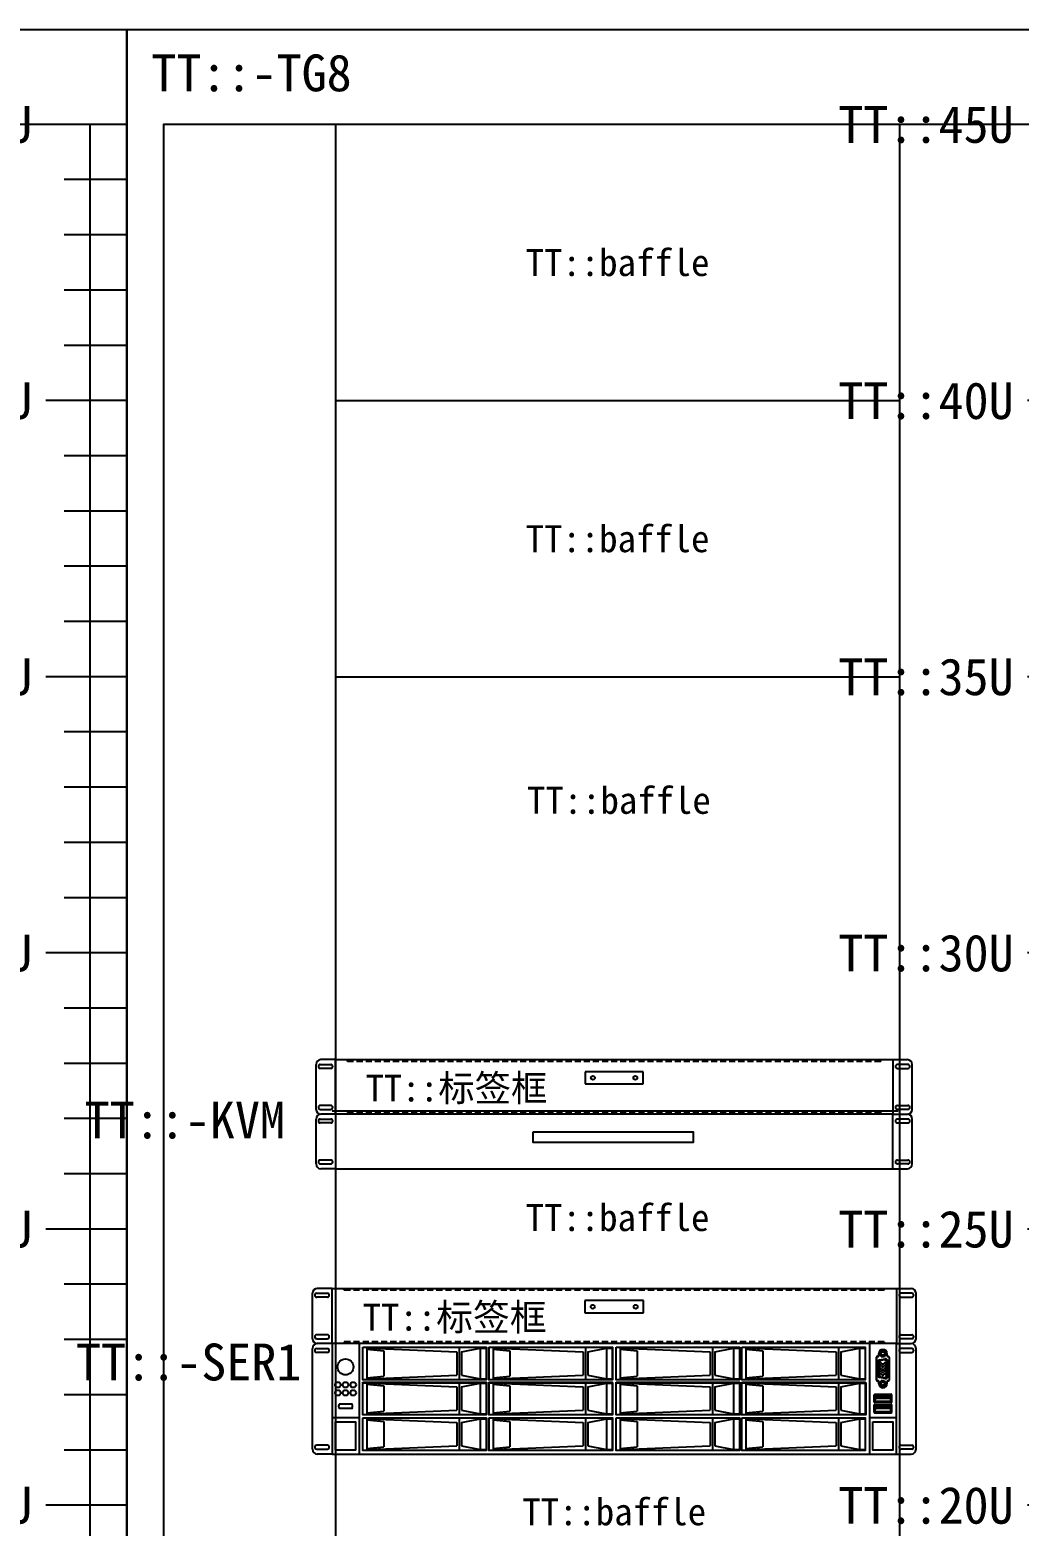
# Model space of a CAD drawing. Header units: millimetres. Extents: x 21 to 525, y 64 to 363.
# Drawn here: x 282.5 to 334.7, y 207.4 to 286.4 of the extents above; entities that cross this region are included whole.
import ezdxf
from ezdxf.enums import TextEntityAlignment as Align

# ---------------------------------------------------------------- set-up
doc = ezdxf.new("R2010")
doc.units = ezdxf.units.MM
doc.linetypes.add('DASHED', pattern=[0.75, 0.5, -0.25])
doc.layers.add('可编辑文字', color=7, linetype='Continuous')
doc.styles.get("Standard").update_dxf_attribs({"font": 'SimSun.ttf'})

# ---------------------------------------------------------------- blocks, each defined once
blk = doc.blocks.new('TG8前视素体')
at = {"layer": '可编辑文字', "color": 1, "ltscale": 40}
for p, q in [((-0.1, 212.3), (-6.6, 212.3)), ((-0.1, 207.8), (-5.1, 207.8)), ((-0.1, 203.3), (-5.1, 203.3)), ((-0.1, 198.8), (-5.1, 198.8)), ((-0.1, 194.3), (-5.1, 194.3)), ((-0.1, 189.8), (-6.6, 189.8)), ((-0.1, 185.3), (-5.1, 185.3)), ((-0.1, 180.8), (-5.1, 180.8)), ((-0.1, 176.3), (-5.1, 176.3)), ((-0.1, 171.8), (-5.1, 171.8)), ((-0.1, 167.3), (-6.6, 167.3)), ((-0.1, 162.8), (-5.1, 162.8)), ((-0.1, 158.3), (-5.1, 158.3)), ((-0.1, 153.8), (-5.1, 153.8)), ((-0.1, 149.3), (-5.1, 149.3)), ((-0.1, 144.8), (-6.6, 144.8)), ((-0.1, 140.3), (-5.1, 140.3)), ((-0.1, 135.8), (-5.1, 135.8)), ((-0.1, 131.3), (-5.1, 131.3)), ((-0.1, 126.8), (-5.1, 126.8)), ((-0.1, 122.3), (-6.6, 122.3)), ((-0.1, 117.8), (-5.1, 117.8)), ((-0.1, 113.3), (-5.1, 113.3)), ((-0.1, 108.8), (-5.1, 108.8)), ((-0.1, 104.3), (-5.1, 104.3)), ((-0.1, 99.8), (-6.6, 99.8))]:
    blk.add_line(p, q, dxfattribs=at)
at = {"layer": '可编辑文字', "color": 0, "ltscale": 40}
for points in [[(0, 0), (80, 0), (80, 220), (0, 220)], [(3, 9.8), (77, 9.8), (77, 212.3), (3, 212.3)], [(17, 9.8), (63, 9.8), (63, 212.3), (17, 212.3)]]:
    blk.add_lwpolyline(points, close=True, dxfattribs=at)
at = {"layer": '可编辑文字', "color": 5}
blk.add_text('TT::-TG8', height=3, dxfattribs=at).set_placement((2, 218), align=Align.TOP_LEFT)
at = {"layer": '可编辑文字', "color": 1}
for s, p in [('TT::45U', (-7.72, 212.3)), ('TT::40U', (-7.72, 189.8)), ('TT::35U', (-7.72, 167.3)), ('TT::30U', (-7.72, 144.8)), ('TT::25U', (-7.72, 122.3)), ('TT::20U', (-7.72, 99.8))]:
    blk.add_text(s, height=3, dxfattribs=at).set_placement(p, align=Align.MIDDLE_RIGHT)
blk = doc.blocks.new('5280前面板')
at = {"layer": '可编辑文字'}
for p, q in [((-1.6, 0.4), (-1.6, 8.6)), ((-1.25, 8.6), (-0.38, 8.6)), ((0, 9), (-1.2, 9)), ((2.2, 9), (2.2, 0)), ((43.8, 9), (43.8, 0)), ((46, 9), (47.2, 9)), ((47.25, 8.6), (46.38, 8.6)), ((47.6, 0.4), (47.6, 8.6)), ((-0.38, 8.28), (-1.25, 8.28)), ((44.38, 6.01), (44.38, 7.9)), ((44.4, 6.01), (44.4, 7.9)), ((44.45, 7.97), (44.53, 7.97)), ((44.45, 7.95), (44.53, 7.95)), ((44.51, 6.4), (44.51, 7.52)), ((44.57, 8), (44.57, 8.19)), ((44.58, 8), (44.58, 8.19)), ((44.6, 7.46), (44.6, 6.45)), ((44.76, 8.42), (44.63, 8.19)), ((44.63, 8.19), (44.76, 7.95)), ((44.65, 7.68), (45.09, 7.76)), ((45.02, 7.67), (44.73, 7.61)), ((45.04, 8.42), (44.76, 8.42)), ((44.76, 7.95), (45.04, 7.95)), ((45.17, 8.19), (45.04, 8.42)), ((45.04, 7.95), (45.17, 8.19)), ((45.2, 6.4), (45.2, 7.51)), ((45.22, 8.19), (45.22, 8)), ((45.23, 8.19), (45.23, 8)), ((45.27, 7.97), (45.35, 7.97)), ((45.27, 7.95), (45.35, 7.95)), ((45.29, 7.59), (45.29, 6.32)), ((45.4, 7.9), (45.4, 6.01)), ((45.42, 7.9), (45.42, 6.01)), ((46.38, 8.28), (47.25, 8.28)), ((45.09, 6.16), (44.65, 6.23)), ((44.73, 6.3), (45.02, 6.25)), ((44.24, 4.88), (45.56, 4.88)), ((44.53, 5.96), (44.45, 5.96)), ((44.53, 5.95), (44.45, 5.95)), ((44.57, 5.73), (44.57, 5.91)), ((44.58, 5.73), (44.58, 5.91)), ((44.76, 5.96), (44.63, 5.73)), ((44.63, 5.73), (44.76, 5.49)), ((45.04, 5.96), (44.76, 5.96)), ((44.76, 5.49), (45.04, 5.49)), ((45.17, 5.73), (45.04, 5.96)), ((45.04, 5.49), (45.17, 5.73)), ((45.22, 5.91), (45.22, 5.73)), ((45.23, 5.91), (45.23, 5.73)), ((45.35, 5.96), (45.27, 5.96)), ((45.35, 5.95), (45.27, 5.95)), ((1.63, 4.07), (0.57, 4.07)), ((1.63, 3.71), (0.57, 3.71)), ((44.2, 4.23), (44.2, 4.83)), ((44.2, 3.39), (44.2, 4)), ((44.21, 4.23), (44.21, 4.83)), ((44.28, 4.72), (44.21, 4.72)), ((44.21, 3.4), (44.21, 4)), ((44.23, 4.72), (44.23, 4.24)), ((44.23, 4.24), (45.57, 4.24)), ((45.57, 3.99), (44.23, 3.99)), ((44.23, 3.99), (44.23, 3.51)), ((44.24, 4.86), (45.56, 4.86)), ((45.56, 4.21), (44.24, 4.21)), ((45.56, 4.19), (44.24, 4.19)), ((44.24, 4.04), (45.56, 4.04)), ((44.24, 4.03), (45.56, 4.03)), ((44.26, 4.75), (44.26, 4.72)), ((44.28, 4.28), (44.28, 4.75)), ((45.52, 4.28), (44.28, 4.28)), ((44.28, 3.95), (45.52, 3.95)), ((44.28, 3.49), (44.28, 3.95)), ((44.35, 4.82), (44.32, 4.82)), ((44.32, 4.79), (45.48, 4.79)), ((44.35, 4.86), (44.35, 4.79)), ((44.35, 4.55), (44.35, 4.65)), ((44.35, 3.71), (44.35, 3.82)), ((45.43, 4.53), (44.37, 4.53)), ((45.43, 3.7), (44.37, 3.7)), ((45.4, 4.68), (44.4, 4.68)), ((44.4, 4.68), (44.4, 4.57)), ((44.4, 4.57), (45.4, 4.57)), ((45.4, 3.84), (44.4, 3.84)), ((44.4, 3.84), (44.4, 3.74)), ((44.4, 3.74), (45.4, 3.74)), ((44.42, 4.72), (45.38, 4.72)), ((44.42, 3.88), (45.38, 3.88)), ((45.4, 4.57), (45.4, 4.68)), ((45.4, 3.74), (45.4, 3.84)), ((45.45, 4.79), (45.45, 4.86)), ((45.48, 4.82), (45.45, 4.82)), ((45.45, 4.65), (45.45, 4.55)), ((45.45, 3.82), (45.45, 3.71)), ((45.51, 4.75), (45.51, 4.28)), ((45.59, 4.72), (45.51, 4.72)), ((45.51, 3.95), (45.51, 3.49)), ((45.54, 4.72), (45.54, 4.75)), ((45.57, 4.24), (45.57, 4.72)), ((45.57, 3.51), (45.57, 3.99)), ((45.59, 4.83), (45.59, 4.23)), ((45.59, 4), (45.59, 3.4)), ((45.6, 4.83), (45.6, 4.23)), ((45.6, 4), (45.6, 3.39)), ((2.2, 2.95), (0, 2.95)), ((46, 2.95), (43.8, 2.95)), ((44.21, 3.51), (44.28, 3.51)), ((45.56, 3.37), (44.24, 3.37)), ((45.56, 3.34), (44.24, 3.34)), ((44.26, 3.51), (44.26, 3.49)), ((45.48, 3.45), (44.32, 3.45)), ((44.32, 3.42), (44.35, 3.42)), ((44.35, 3.45), (44.35, 3.38)), ((45.45, 3.38), (45.45, 3.45)), ((45.45, 3.42), (45.48, 3.42)), ((45.51, 3.51), (45.59, 3.51)), ((45.54, 3.49), (45.54, 3.51)), ((-0.38, 0.72), (-1.25, 0.72)), ((-1.25, 0.4), (-0.38, 0.4)), ((0, 0), (-1.2, 0)), ((46, 0), (47.2, 0)), ((46.38, 0.72), (47.25, 0.72)), ((47.25, 0.4), (46.38, 0.4))]:
    blk.add_line(p, q, dxfattribs=at)
for points in [[(0, 0), (46, 0), (46, 9), (0, 9)], [(2.5, 8.7), (12.55, 8.7), (12.55, 6.05), (2.5, 6.05)], [(12.8, 8.7), (22.85, 8.7), (22.85, 6.05), (12.8, 6.05)], [(23.15, 8.7), (33.2, 8.7), (33.2, 6.05), (23.15, 6.05)], [(33.4, 8.7), (43.45, 8.7), (43.45, 6.05), (33.4, 6.05)], [(2.5, 5.8), (12.55, 5.8), (12.55, 3.2), (2.5, 3.2)], [(12.8, 5.8), (22.85, 5.8), (22.85, 3.2), (12.8, 3.2)], [(23.15, 5.8), (33.2, 5.8), (33.2, 3.2), (23.15, 3.2)], [(33.35, 5.8), (43.5, 5.8), (43.5, 3.2), (33.35, 3.2)], [(0.28, 2.62), (1.92, 2.62), (1.92, 0.32), (0.28, 0.32)], [(2.5, 2.95), (12.55, 2.95), (12.55, 0.3), (2.5, 0.3)], [(12.8, 2.95), (22.85, 2.95), (22.85, 0.3), (12.8, 0.3)], [(23.15, 2.95), (33.2, 2.95), (33.2, 0.3), (23.15, 0.3)], [(33.4, 2.95), (43.45, 2.95), (43.45, 0.3), (33.4, 0.3)], [(44.08, 2.62), (45.72, 2.62), (45.72, 0.32), (44.08, 0.32)]]:
    blk.add_lwpolyline(points, close=True, dxfattribs=at)
for centre, radius in [((1.1, 7.1), 0.647), ((44.71, 7.43), 0.0418), ((44.9, 8.19), 0.143), ((44.9, 7.32), 0.0418), ((45.09, 7.43), 0.0418), ((44.71, 7.21), 0.0418), ((44.71, 6.98), 0.0418), ((44.71, 6.76), 0.0418), ((44.71, 6.53), 0.0418), ((44.9, 7.1), 0.0418), ((44.9, 6.87), 0.0418), ((44.9, 6.65), 0.0418), ((44.9, 6.42), 0.0418), ((45.09, 7.21), 0.0418), ((45.09, 6.98), 0.0418), ((45.09, 6.76), 0.0418), ((45.09, 6.53), 0.0418), ((0.47, 5.64), 0.228), ((0.47, 4.99), 0.228), ((1.1, 5.64), 0.228), ((1.1, 4.99), 0.228), ((1.73, 5.64), 0.228), ((1.73, 4.99), 0.228), ((44.9, 5.73), 0.143)]:
    blk.add_circle(centre, radius, dxfattribs=at)
for centre, radius, start, end in [((-1.2, 8.6), 0.4, 90, 180), ((-1.25, 8.44), 0.158, 90, 270), ((-1.25, 8.44), 0.158, 90, 270), ((-0.38, 8.44), 0.158, 270, 90), ((-0.38, 8.44), 0.158, 270, 90), ((46.38, 8.44), 0.158, 90, 270), ((46.38, 8.44), 0.158, 90, 270), ((47.2, 8.6), 0.4, 0, 90), ((47.25, 8.44), 0.158, 270, 90), ((47.25, 8.44), 0.158, 270, 90), ((44.45, 7.9), 0.0639, 90, 180), ((44.45, 7.9), 0.0492, 90, 180), ((44.68, 7.52), 0.165, 100, 180), ((44.53, 8), 0.0492, 270, 0), ((44.53, 8), 0.0344, 270, 0), ((44.9, 8.19), 0.334, 0, 180), ((44.9, 8.19), 0.32, 0, 180), ((44.75, 7.46), 0.157, 125.7754, 180), ((44.75, 7.46), 0.157, 100, 125.3212), ((44.75, 7.46), 0.157, 125.3212, 125.7754), ((45.05, 7.51), 0.157, 0, 100), ((45.12, 7.59), 0.165, 0, 100), ((45.27, 8), 0.0492, 180, 270), ((45.27, 8), 0.0344, 180, 270), ((45.35, 7.9), 0.0639, 0, 90), ((45.35, 7.9), 0.0492, 0, 90), ((44.68, 6.4), 0.165, 180, 260), ((44.75, 6.45), 0.157, 180, 234.2246), ((44.75, 6.45), 0.157, 234.3444, 260), ((45.05, 6.4), 0.157, 260, 0), ((45.12, 6.32), 0.165, 260, 0), ((44.24, 4.83), 0.0443, 90, 180), ((44.45, 6.01), 0.0639, 180, 270), ((44.45, 6.01), 0.0492, 180, 270), ((44.53, 5.91), 0.0492, 0, 90), ((44.53, 5.91), 0.0344, 0, 90), ((44.9, 5.73), 0.334, 180, 0), ((44.9, 5.73), 0.32, 180, 0), ((45.27, 5.91), 0.0492, 90, 180), ((45.27, 5.91), 0.0344, 90, 180), ((45.35, 6.01), 0.0639, 270, 0), ((45.35, 6.01), 0.0492, 270, 0), ((45.56, 4.83), 0.0443, 0, 90), ((0.99, 3.89), 0.454, 156.4364, 203.5636), ((1.21, 3.89), 0.454, 336.4364, 23.5636), ((44.24, 4.23), 0.0443, 180, 270), ((44.24, 4), 0.0443, 90, 180), ((44.24, 4.83), 0.0295, 90, 180), ((44.24, 4.23), 0.0295, 180, 270), ((44.24, 4), 0.0295, 90, 180), ((44.32, 4.75), 0.0689, 90, 180), ((44.32, 4.75), 0.0393, 90, 180), ((44.38, 4.86), 0.0295, 162.5196, 180), ((44.42, 4.65), 0.063, 90, 180), ((44.37, 4.55), 0.0148, 180, 270), ((44.42, 3.82), 0.063, 90, 180), ((44.37, 3.71), 0.0148, 180, 270), ((45.38, 4.65), 0.063, 360, 90), ((45.38, 3.82), 0.063, 360, 90), ((45.43, 4.55), 0.0148, 270, 360), ((45.43, 3.71), 0.0148, 270, 360), ((45.42, 4.86), 0.0295, 0, 17.4791), ((45.48, 4.75), 0.0689, 360, 90), ((45.48, 4.75), 0.0393, 360, 90), ((45.56, 4.83), 0.0295, 0, 90), ((45.56, 4.23), 0.0443, 270, 0), ((45.56, 4.23), 0.0295, 270, 0), ((45.56, 4), 0.0443, 0, 90), ((45.56, 4), 0.0295, 0, 90), ((44.24, 3.39), 0.0443, 180, 270), ((44.24, 3.4), 0.0295, 180, 270), ((44.32, 3.49), 0.0689, 180, 270), ((44.32, 3.49), 0.0393, 180, 270), ((44.38, 3.38), 0.0295, 180, 197.4791), ((45.42, 3.38), 0.0295, 342.5196, 0), ((45.48, 3.49), 0.0689, 270, 0), ((45.48, 3.49), 0.0393, 270, 360), ((45.56, 3.4), 0.0295, 270, 0), ((45.56, 3.39), 0.0443, 270, 0), ((-1.2, 0.4), 0.4, 180, 270), ((-1.25, 0.56), 0.158, 90, 270), ((-1.25, 0.56), 0.158, 90, 270), ((-0.38, 0.56), 0.158, 270, 90), ((-0.38, 0.56), 0.158, 270, 90), ((46.38, 0.56), 0.158, 90, 270), ((46.38, 0.56), 0.158, 90, 270), ((47.2, 0.4), 0.4, 270, 0), ((47.25, 0.56), 0.158, 270, 90), ((47.25, 0.56), 0.158, 270, 90)]:
    blk.add_arc(centre, radius, start, end, dxfattribs=at)
blk.add_open_spline([(44.66, 7.59), (44.66, 7.59), (44.66, 7.59), (44.66, 7.59), (44.66, 7.59), (44.66, 7.59), (44.66, 7.59), (44.66, 7.59)], degree=3, knots=[0, 0, 0, 0, 0.297144, 0.519527, 0.590748, 0.740066, 1, 1, 1, 1], dxfattribs=at)
blk = doc.blocks.new('3.5HDD')
at = {"layer": '可编辑文字'}
for p, q in [((0.34, 2.65), (0.34, 0)), ((0.6, 2.57), (0.34, 2.57)), ((0.34, 2.49), (1.71, 2.35)), ((0.6, 2.57), (7.68, 2.27)), ((7.87, 2.65), (7.87, 0)), ((8.06, 2.27), (9.58, 2.57)), ((9.58, 2.65), (9.58, 0)), ((9.58, 2.57), (10.05, 2.57)), ((1.71, 2.35), (1.71, 0.3)), ((7.68, 2.27), (7.68, 0.38)), ((8.06, 2.27), (8.06, 0.38)), ((0.34, 0.15), (1.71, 0.3)), ((0.6, 0.08), (0.34, 0.08)), ((0.6, 0.08), (7.68, 0.38)), ((8.06, 0.38), (9.58, 0.08)), ((9.58, 0.08), (10.05, 0.08))]:
    blk.add_line(p, q, dxfattribs=at)
blk.add_lwpolyline([(0, 2.65), (10.05, 2.65), (10.05, 0), (0, 0)], close=True, dxfattribs=at)
blk = doc.blocks.new('标签框')
at = {"layer": '可编辑文字'}
for p, q in [((-1.6, 0.4), (-1.6, 4.1)), ((-1.25, 4.1), (-0.38, 4.1)), ((-0.38, 3.78), (-1.25, 3.78)), ((0, 4.5), (-1.2, 4.5)), ((46, 4.5), (47.2, 4.5)), ((47.25, 4.1), (46.38, 4.1)), ((46.38, 3.78), (47.25, 3.78)), ((47.6, 0.4), (47.6, 4.1)), ((-0.38, 0.72), (-1.25, 0.72)), ((-1.25, 0.4), (-0.38, 0.4)), ((0, 0), (-1.2, 0)), ((46, 0), (47.2, 0)), ((46.38, 0.72), (47.25, 0.72)), ((47.25, 0.4), (46.38, 0.4))]:
    blk.add_line(p, q, dxfattribs=at)
at = {"layer": '可编辑文字', "color": 2, "linetype": 'DASHED'}
for p, q in [((1, 4.35), (1, 4.5)), ((45, 4.35), (1, 4.35)), ((45, 4.35), (45, 4.5)), ((45, 0.15), (1, 0.15)), ((1, 0.15), (1, 0)), ((45, 0.15), (45, 0))]:
    blk.add_line(p, q, dxfattribs=at)
at = {"layer": '可编辑文字', "color": 7, "linetype": 'Continuous'}
for p, q in [((25.4, 3.5), (20.6, 3.5)), ((20.6, 3.5), (20.6, 2.5)), ((20.6, 2.5), (25.4, 2.5)), ((25.4, 2.5), (25.4, 3.5))]:
    blk.add_line(p, q, dxfattribs=at)
at = {"layer": '可编辑文字'}
blk.add_lwpolyline([(0, 4.5), (46, 4.5), (46, 0), (0, 0)], close=True, dxfattribs=at)
for centre in [(21.25, 3), (24.75, 3)]:
    blk.add_circle(centre, 0.16, dxfattribs=at)
for centre, radius, start, end in [((-1.2, 4.1), 0.4, 90, 180), ((-1.25, 3.94), 0.158, 90, 270), ((-1.25, 3.94), 0.158, 90, 270), ((-0.38, 3.94), 0.158, 270, 90), ((-0.38, 3.94), 0.158, 270, 90), ((46.38, 3.94), 0.158, 90, 270), ((46.38, 3.94), 0.158, 90, 270), ((47.2, 4.1), 0.4, 0, 90), ((47.25, 3.94), 0.158, 270, 90), ((47.25, 3.94), 0.158, 270, 90), ((-1.2, 0.4), 0.4, 180, 270), ((-1.25, 0.56), 0.158, 90, 270), ((-1.25, 0.56), 0.158, 90, 270), ((-0.38, 0.56), 0.158, 270, 90), ((-0.38, 0.56), 0.158, 270, 90), ((46.38, 0.56), 0.158, 90, 270), ((46.38, 0.56), 0.158, 90, 270), ((47.2, 0.4), 0.4, 270, 0), ((47.25, 0.56), 0.158, 270, 90), ((47.25, 0.56), 0.158, 270, 90)]:
    blk.add_arc(centre, radius, start, end, dxfattribs=at)
blk.add_text('TT::标签框', height=2.2, dxfattribs=at).set_placement((10, 2.15), align=Align.MIDDLE_CENTER)
blk = doc.blocks.new('服务器')
at = {"xscale": 0.6480000000000001, "yscale": 0.6480000000000001, "zscale": 0.6480000000000001}
blk.add_blockref('标签框', (541.037, 110.439), dxfattribs=at)
at = {"layer": '可编辑文字', "xscale": 0.6480000000000001, "yscale": 0.6480000000000001, "zscale": 0.6480000000000001}
for name, p in [('5280前面板', (541.037, 104.607)), ('3.5HDD', (542.657, 108.528)), ('3.5HDD', (549.326, 108.528)), ('3.5HDD', (556.039, 108.528)), ('3.5HDD', (562.681, 108.528)), ('3.5HDD', (542.657, 106.681)), ('3.5HDD', (549.326, 106.681)), ('3.5HDD', (556.039, 106.681)), ('3.5HDD', (562.681, 106.681)), ('3.5HDD', (542.657, 104.802)), ('3.5HDD', (549.326, 104.802)), ('3.5HDD', (556.039, 104.802)), ('3.5HDD', (562.681, 104.802))]:
    blk.add_blockref(name, p, dxfattribs=at)
blk = doc.blocks.new('*U45')
at = {"layer": '可编辑文字'}
for p, q in [((-1.6, 0.4), (-1.6, 4.1)), ((-1.25, 4.1), (-0.38, 4.1)), ((-0.38, 3.78), (-1.25, 3.78)), ((0, 4.5), (-1.2, 4.5)), ((46, 4.5), (47.2, 4.5)), ((47.25, 4.1), (46.38, 4.1)), ((46.38, 3.78), (47.25, 3.78)), ((47.6, 0.4), (47.6, 4.1)), ((-0.38, 0.72), (-1.25, 0.72)), ((-1.25, 0.4), (-0.38, 0.4)), ((0, 0), (-1.2, 0)), ((46, 0), (47.2, 0)), ((46.38, 0.72), (47.25, 0.72)), ((47.25, 0.4), (46.38, 0.4))]:
    blk.add_line(p, q, dxfattribs=at)
blk.add_lwpolyline([(0, 0), (46, 0), (46, 4.5), (0, 4.5)], close=True, dxfattribs=at)
for centre, radius, start, end in [((-1.2, 4.1), 0.4, 90, 180), ((-1.25, 3.94), 0.158, 90, 270), ((-1.25, 3.94), 0.158, 90, 270), ((-0.38, 3.94), 0.158, 270, 90), ((-0.38, 3.94), 0.158, 270, 90), ((46.38, 3.94), 0.158, 90, 270), ((46.38, 3.94), 0.158, 90, 270), ((47.2, 4.1), 0.4, 0, 90), ((47.25, 3.94), 0.158, 270, 90), ((47.25, 3.94), 0.158, 270, 90), ((-1.2, 0.4), 0.4, 180, 270), ((-1.25, 0.56), 0.158, 90, 270), ((-1.25, 0.56), 0.158, 90, 270), ((-0.38, 0.56), 0.158, 270, 90), ((-0.38, 0.56), 0.158, 270, 90), ((46.38, 0.56), 0.158, 90, 270), ((46.38, 0.56), 0.158, 90, 270), ((47.2, 0.4), 0.4, 270, 0), ((47.25, 0.56), 0.158, 270, 90), ((47.25, 0.56), 0.158, 270, 90)]:
    blk.add_arc(centre, radius, start, end, dxfattribs=at)
blk = doc.blocks.new('KVM')
blk.add_lwpolyline([(603.496, 129.751), (611.942, 129.751), (611.942, 129.185), (603.496, 129.185)], close=True)
at = {"layer": '可编辑文字'}
for p, q in [((592.877, 130.851), (622.685, 130.851)), ((592.969, 130.851), (622.777, 130.851))]:
    blk.add_line(p, q, dxfattribs=at)
at = {"xscale": 0.6400000000000001, "yscale": 0.6400000000000001, "zscale": 0.6400000000000001}
blk.add_blockref('标签框', (593.055, 130.675), dxfattribs=at)
at = {"layer": '可编辑文字', "xscale": 0.6400000000000001, "yscale": 0.6400000000000001, "zscale": 0.6400000000000001}
blk.add_blockref('*U45', (593.055, 127.795), dxfattribs=at)

msp = doc.modelspace()

# ---------------------------------------------------------------- linework, layer by layer
at = {"layer": '可编辑文字'}
for p, q in [((298.604, 266.856), (328.412, 266.856)), ((298.604, 252.276), (328.412, 252.276))]:
    msp.add_line(p, q, dxfattribs=at)

# ---------------------------------------------------------------- block references
at = {"color": 6}
for name, p in [('KVM', (-294.451, 98.507)), ('服务器', (-242.612, 106.632))]:
    msp.add_blockref(name, p, dxfattribs=at)
at = {"layer": '可编辑文字'}
for p, xscale, yscale, zscale in [((235.748, 143.866), 0.6480000000000001, 0.6480000000000001, 0.6480000000000001), ((287.588, 143.866), 0.6480000000000001, 0.6480000000000001, 0.6480000000000001), ((339.429, 143.865), 0.648, 0.648, 0.648)]:
    msp.add_blockref('TG8前视素体', p, dxfattribs=dict(at, xscale=xscale, yscale=yscale, zscale=zscale))

# ---------------------------------------------------------------- texts
for p in [(313.508, 274.146), (313.508, 259.566), (313.578, 245.753), (313.508, 223.726), (313.33, 208.194)]:
    msp.add_text('TT::baffle', height=1.4256, dxfattribs=at).set_placement(p, align=Align.MIDDLE_CENTER)
at = {"layer": '可编辑文字', "color": 5}
msp.add_text('TT::-KVM', height=1.944, dxfattribs=at).set_placement((295.941, 229.848), align=Align.TOP_RIGHT)
at = {"layer": '可编辑文字', "color": 1}
msp.add_text('TT::-SER1', height=1.944, dxfattribs=at).set_placement((296.806, 217.071), align=Align.TOP_RIGHT)

doc.saveas('drawing.dxf')
